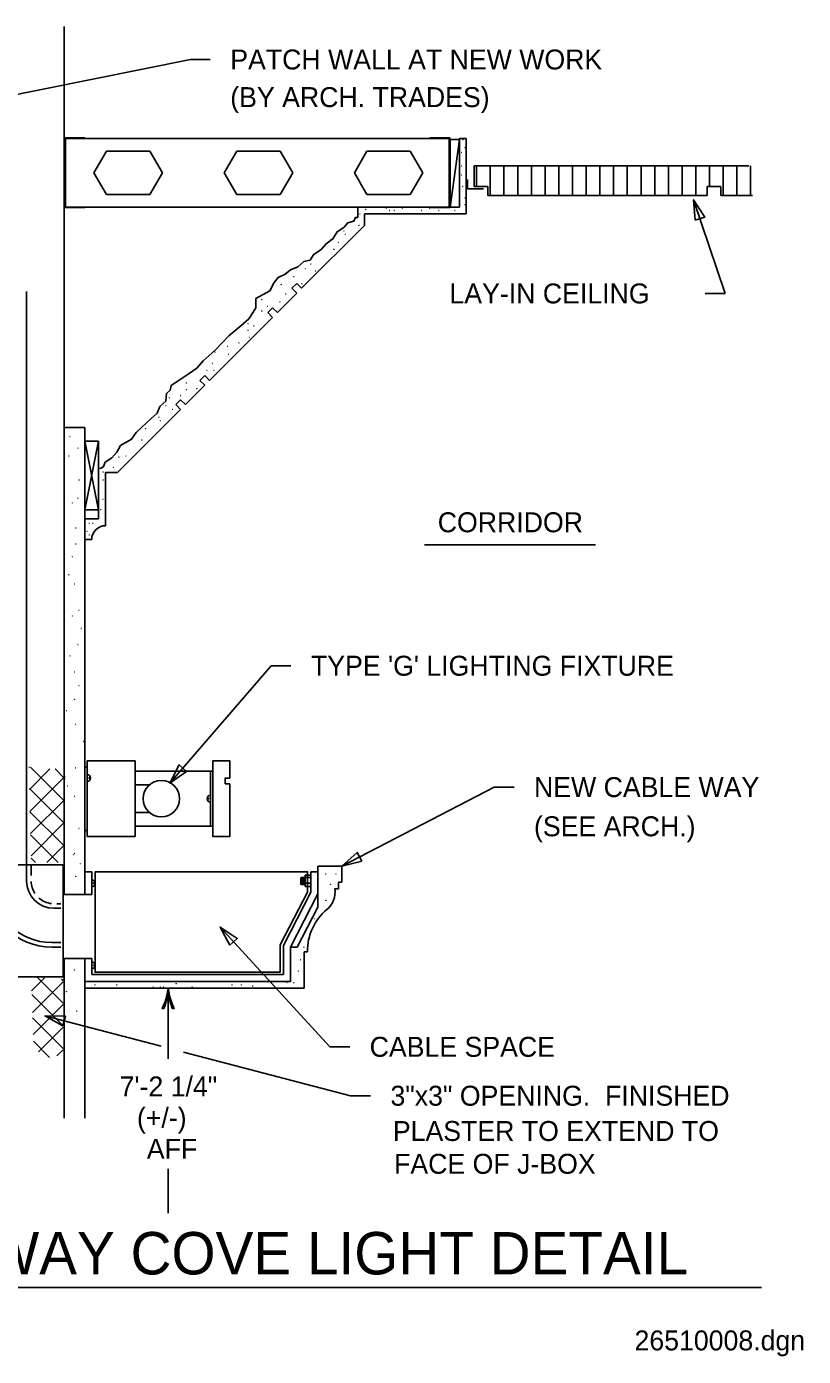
# Model space of a CAD drawing. Extents: x 10124.6 to 10170.9, y 10048.3 to 10092.7.
# Drawn here: x 10144.96 to 10170.93, y 10048.28 to 10092.72 of the extents above; entities that cross this region are included whole.
import ezdxf

# ---------------------------------------------------------------- set-up
doc = ezdxf.new("R2010")
doc.units = 0
for name, color, linetype in [('G-ANNO-TEXT', 7, 'Continuous'), ('G-DETL-LINE', 7, 'Continuous'), ('G-DETL-OTLN', 7, 'Continuous'), ('G-DETL-PATT', 7, 'Continuous')]:
    doc.layers.add(name, color=color, linetype=linetype)

msp = doc.modelspace()

# ---------------------------------------------------------------- linework, layer by layer
at = {"layer": 'G-ANNO-TEXT'}
for p, q in [((10150.437, 10091.623), (10142.463, 10090.023)), ((10151.104, 10091.623), (10150.437, 10091.623)), ((10168.314, 10083.804), (10167.254, 10086.935)), ((10167.647, 10083.804), (10168.314, 10083.804)), ((10158.262, 10075.405), (10163.978, 10075.405)), ((10153.134, 10071.363), (10149.752, 10067.436)), ((10153.8, 10071.363), (10153.134, 10071.363)), ((10160.588, 10067.305), (10155.498, 10064.668)), ((10161.254, 10067.305), (10160.588, 10067.305)), ((10155.095, 10058.626), (10151.432, 10062.631)), ((10149.696, 10058.225), (10149.696, 10060.584)), ((10149.457, 10058.647), (10145.576, 10059.661)), ((10155.79, 10056.992), (10150.212, 10058.45)), ((10155.762, 10058.626), (10155.095, 10058.626)), ((10156.457, 10056.992), (10155.79, 10056.992)), ((10149.696, 10053.063), (10149.696, 10054.553)), ((10126.936, 10050.589), (10169.523, 10050.589))]:
    msp.add_line(p, q, dxfattribs=at)
for points in [[(10167.31, 10086.251), (10167.254, 10086.935), (10167.626, 10086.357)], [(10150.313, 10067.832), (10149.752, 10067.436), (10150.061, 10068.05)], [(10156.167, 10064.827), (10155.498, 10064.668), (10156.013, 10065.123)], [(10151.759, 10062.026), (10151.432, 10062.631), (10152.005, 10062.251)], [(10146.178, 10059.331), (10145.576, 10059.661), (10146.263, 10059.654)]]:
    msp.add_lwpolyline(points, close=True, dxfattribs=at)
msp.add_lwpolyline([(10149.696, 10060.584), (10149.686, 10060.525), (10149.677, 10060.467), (10149.665, 10060.391), (10149.644, 10060.313), (10149.626, 10060.246), (10149.61, 10060.188), (10149.591, 10060.14), (10149.571, 10060.087), (10149.552, 10060.038), (10149.532, 10059.988), (10149.511, 10059.944), (10149.494, 10059.909), (10149.561, 10059.909), (10149.577, 10059.952), (10149.592, 10059.994), (10149.605, 10060.039), (10149.618, 10060.083), (10149.633, 10060.138), (10149.646, 10060.181), (10149.657, 10060.241), (10149.666, 10060.292), (10149.676, 10060.35), (10149.683, 10060.404), (10149.687, 10060.453), (10149.69, 10060.493), (10149.693, 10060.534), (10149.696, 10060.584), (10149.7, 10060.521), (10149.705, 10060.459), (10149.711, 10060.378), (10149.724, 10060.304), (10149.734, 10060.249), (10149.744, 10060.192), (10149.758, 10060.138), (10149.778, 10060.069), (10149.792, 10060.02), (10149.809, 10059.969), (10149.831, 10059.909), (10149.899, 10059.909), (10149.877, 10059.954), (10149.847, 10060.019), (10149.829, 10060.068), (10149.804, 10060.132), (10149.78, 10060.196), (10149.765, 10060.25), (10149.747, 10060.317), (10149.733, 10060.366), (10149.723, 10060.42), (10149.714, 10060.474), (10149.705, 10060.529), (10149.696, 10060.584)], dxfattribs=at)
at = {"layer": 'G-DETL-LINE'}
for p, q in [((10146.223, 10092.722), (10146.223, 10063.714)), ((10146.242, 10086.672), (10146.242, 10089)), ((10146.242, 10089), (10146.91, 10089)), ((10146.261, 10088.981), (10159.086, 10088.981)), ((10146.261, 10088.981), (10146.261, 10086.691)), ((10159.105, 10089), (10158.437, 10089)), ((10159.086, 10088.981), (10159.086, 10086.691)), ((10159.086, 10088.981), (10159.086, 10086.691)), ((10159.105, 10086.672), (10159.105, 10089)), ((10159.124, 10088.943), (10159.429, 10088.943)), ((10159.124, 10086.691), (10159.124, 10088.943)), ((10159.429, 10088.981), (10159.429, 10086.691)), ((10159.429, 10088.981), (10159.658, 10088.981)), ((10159.658, 10088.981), (10159.658, 10086.462)), ((10147.215, 10087.836), (10147.635, 10088.561)), ((10147.635, 10088.561), (10149.086, 10088.561)), ((10149.086, 10088.561), (10149.505, 10087.836)), ((10151.567, 10087.836), (10151.986, 10088.561)), ((10151.986, 10088.561), (10153.437, 10088.561)), ((10153.437, 10088.561), (10153.857, 10087.836)), ((10155.918, 10087.836), (10156.338, 10088.561)), ((10156.338, 10088.561), (10157.788, 10088.561)), ((10157.788, 10088.561), (10158.208, 10087.836)), ((10159.925, 10087.378), (10159.925, 10088.065)), ((10159.925, 10088.065), (10160.383, 10088.065)), ((10160.383, 10088.065), (10169.105, 10088.065)), ((10147.635, 10087.111), (10147.215, 10087.836)), ((10149.505, 10087.836), (10149.086, 10087.111)), ((10151.986, 10087.111), (10151.567, 10087.836)), ((10153.857, 10087.836), (10153.437, 10087.111)), ((10156.338, 10087.111), (10155.918, 10087.836)), ((10158.208, 10087.836), (10157.788, 10087.111)), ((10159.696, 10087.607), (10159.696, 10087.302)), ((10147.635, 10087.111), (10149.086, 10087.111)), ((10151.986, 10087.111), (10153.437, 10087.111)), ((10156.338, 10087.111), (10157.788, 10087.111)), ((10159.696, 10087.302), (10160.231, 10087.302)), ((10159.925, 10087.378), (10160.383, 10087.378)), ((10160.383, 10087.378), (10160.383, 10087.073)), ((10167.712, 10087.073), (10167.712, 10087.378)), ((10167.712, 10087.378), (10168.17, 10087.378)), ((10168.17, 10087.378), (10168.17, 10087.073)), ((10146.242, 10086.672), (10146.91, 10086.672)), ((10159.086, 10086.691), (10146.261, 10086.691)), ((10156.032, 10086.691), (10156.032, 10086.347)), ((10159.429, 10086.691), (10156.261, 10086.691)), ((10159.105, 10086.672), (10158.437, 10086.672)), ((10159.429, 10086.691), (10159.124, 10086.691)), ((10160.383, 10087.073), (10167.712, 10087.073)), ((10168.17, 10087.073), (10169.22, 10087.073)), ((10159.658, 10086.462), (10156.261, 10086.462)), ((10156.261, 10086.462), (10156.261, 10086.08)), ((10156.261, 10086.08), (10154.156, 10083.975)), ((10153.994, 10084.137), (10153.832, 10083.975)), ((10154.156, 10083.975), (10153.994, 10084.137)), ((10153.994, 10083.813), (10153.346, 10083.165)), ((10153.832, 10083.975), (10153.994, 10083.813)), ((10153.185, 10083.327), (10153.023, 10083.165)), ((10153.023, 10083.165), (10153.185, 10083.004)), ((10153.346, 10083.165), (10153.185, 10083.327)), ((10153.185, 10083.004), (10151.079, 10080.898)), ((10150.917, 10081.06), (10150.756, 10080.898)), ((10150.756, 10080.898), (10150.917, 10080.736)), ((10151.079, 10080.898), (10150.917, 10081.06)), ((10150.917, 10080.736), (10150.27, 10080.089)), ((10150.108, 10080.251), (10149.946, 10080.089)), ((10149.946, 10080.089), (10150.108, 10079.927)), ((10150.27, 10080.089), (10150.108, 10080.251)), ((10150.108, 10079.927), (10148.003, 10077.822)), ((10146.223, 10079.325), (10146.91, 10079.325)), ((10146.91, 10079.325), (10146.91, 10063.714)), ((10146.91, 10078.866), (10147.368, 10078.866)), ((10147.368, 10078.866), (10147.368, 10076.576)), ((10148.003, 10077.822), (10147.597, 10077.822)), ((10147.597, 10077.822), (10147.597, 10076.042)), ((10147.368, 10076.576), (10146.91, 10076.576)), ((10147.368, 10076.576), (10147.368, 10076.271)), ((10147.368, 10076.271), (10146.91, 10076.271)), ((10147.139, 10075.584), (10146.91, 10075.584)), ((10146.91, 10067.989), (10146.986, 10067.989)), ((10147.044, 10067.6), (10147.044, 10067.614)), ((10147.101, 10067.614), (10147.044, 10067.614)), ((10147.101, 10067.6), (10147.044, 10067.6)), ((10150.994, 10066.927), (10151.051, 10066.927)), ((10150.994, 10066.913), (10151.051, 10066.913)), ((10151.051, 10066.913), (10151.051, 10066.927)), ((10146.91, 10065.851), (10146.986, 10065.851)), ((10147.139, 10064.477), (10146.91, 10064.477)), ((10147.139, 10063.714), (10147.139, 10064.477)), ((10154.467, 10064.477), (10154.467, 10063.795)), ((10154.696, 10064.477), (10154.467, 10064.477)), ((10154.696, 10064.668), (10154.696, 10063.294)), ((10154.696, 10064.668), (10155.498, 10064.668)), ((10155.498, 10064.668), (10155.498, 10064.134)), ((10147.254, 10064.103), (10147.196, 10064.103)), ((10147.196, 10064.088), (10147.196, 10064.103)), ((10147.254, 10064.088), (10147.196, 10064.088)), ((10154.143, 10064.286), (10154.123, 10064.259)), ((10154.143, 10064.057), (10154.123, 10064.085)), ((10154.124, 10064.259), (10154.124, 10064.084)), ((10154.277, 10064.286), (10154.143, 10064.286)), ((10154.143, 10064.286), (10154.143, 10064.057)), ((10154.143, 10064.057), (10154.277, 10064.057)), ((10154.181, 10064.286), (10154.181, 10064.057)), ((10154.219, 10064.286), (10154.219, 10064.057)), ((10154.257, 10064.286), (10154.257, 10064.057)), ((10154.467, 10064.363), (10154.277, 10064.363)), ((10154.277, 10064.363), (10154.277, 10063.981)), ((10154.277, 10064.286), (10154.467, 10064.286)), ((10154.277, 10064.095), (10154.467, 10064.095)), ((10155.498, 10064.134), (10155.383, 10064.134)), ((10155.383, 10064.134), (10155.383, 10063.905)), ((10146.223, 10063.714), (10147.139, 10063.714)), ((10153.551, 10062.013), (10154.467, 10063.795)), ((10153.78, 10061.958), (10154.696, 10063.739)), ((10154.277, 10063.981), (10154.467, 10063.981)), ((10155.383, 10063.905), (10155.255, 10063.905)), ((10154.009, 10061.958), (10154.696, 10063.294)), ((10153.551, 10061.042), (10153.551, 10062.013)), ((10153.78, 10060.813), (10153.78, 10061.958)), ((10153.78, 10061.958), (10154.009, 10061.958)), ((10154.238, 10060.584), (10154.238, 10061.805)), ((10154.238, 10061.805), (10154.353, 10061.805)), ((10146.223, 10061.576), (10147.139, 10061.576)), ((10146.223, 10061.576), (10146.223, 10056.24)), ((10146.91, 10061.576), (10146.91, 10056.24)), ((10147.139, 10061.042), (10147.139, 10061.576)), ((10147.196, 10061.34), (10147.196, 10061.354)), ((10147.254, 10061.354), (10147.196, 10061.354)), ((10147.254, 10061.34), (10147.196, 10061.34)), ((10147.139, 10061.042), (10153.551, 10061.042)), ((10146.91, 10060.813), (10153.78, 10060.813)), ((10146.91, 10060.584), (10154.238, 10060.584))]:
    msp.add_line(p, q, dxfattribs=at)
for points in [[(10156.032, 10086.347), (10155.956, 10086.347), (10155.902, 10086.219), (10155.699, 10086.169), (10155.57, 10086.011), (10155.343, 10085.867), (10155.199, 10085.625), (10154.972, 10085.467), (10154.819, 10085.279), (10154.556, 10085.095), (10154.438, 10084.917), (10154.225, 10084.868), (10154.032, 10084.69), (10153.781, 10084.591), (10153.603, 10084.453), (10153.37, 10084.339), (10153.237, 10084.171), (10153.098, 10083.893), (10152.625, 10083.638), (10152.62, 10083.321), (10152.536, 10083.182), (10152.396, 10082.952), (10152.121, 10082.723), (10151.718, 10082.388), (10151.266, 10081.903), (10150.866, 10081.557), (10150.658, 10081.304), (10150.397, 10081.129), (10150.025, 10080.88), (10149.798, 10080.727), (10149.759, 10080.575), (10149.636, 10080.461), (10149.616, 10080.199), (10149.418, 10080.031), (10149.329, 10079.803), (10149.116, 10079.61), (10148.974, 10079.482), (10148.623, 10079.162), (10148.465, 10078.929), (10148.104, 10078.721), (10147.981, 10078.498), (10147.808, 10078.307), (10147.585, 10078.168), (10147.536, 10078.015), (10147.452, 10077.96), (10147.387, 10077.95)], [(10151.185, 10068.179), (10151.757, 10068.179), (10151.757, 10067.607)], [(10151.757, 10067.416), (10151.757, 10065.66), (10151.185, 10065.66), (10151.185, 10068.179)], [(10151.757, 10067.607), (10151.605, 10067.607), (10151.605, 10067.416), (10151.757, 10067.416)], [(10145.116, 10064.706), (10145.116, 10064.352)], [(10145.978, 10063.408), (10146.109, 10063.408)], [(10145.803, 10061.958), (10146.109, 10061.958)]]:
    msp.add_lwpolyline(points, dxfattribs=at)
for centre, radius, start, end in [((10147.597, 10075.584), 0.458, 90, 180), ((10146.986, 10067.607), 0.115, 3.5833, 90), ((10146.986, 10067.607), 0.115, 270, 356.4167), ((10151.109, 10066.92), 0.115, 90, 176.4167), ((10151.109, 10066.92), 0.115, 183.5833, 270), ((10145.803, 10064.095), 2.137, 180, 270), ((10145.879, 10064.172), 0.763, 181.4512, 213.4452), ((10147.139, 10064.095), 0.115, 3.5833, 90), ((10147.139, 10064.095), 0.115, 270, 356.4167), ((10145.879, 10064.172), 0.763, 228.9095, 264.0008), ((10154.53, 10063.79), 0.742, 309.4676, 8.8818), ((10156.134, 10061.842), 1.782, 129.4676, 181.1787), ((10147.139, 10061.347), 0.115, 3.5833, 90), ((10147.139, 10061.347), 0.115, 270, 356.4167)]:
    msp.add_arc(centre, radius, start, end, dxfattribs=at)
at = {"layer": 'G-DETL-OTLN'}
for p, q in [((10144.963, 10083.867), (10144.963, 10064.172)), ((10151.185, 10067.836), (10148.589, 10067.836)), ((10151.109, 10066.004), (10151.109, 10067.836)), ((10148.589, 10067.378), (10149.047, 10067.378)), ((10148.589, 10066.462), (10149.047, 10066.462)), ((10148.589, 10066.004), (10151.185, 10066.004)), ((10145.879, 10063.256), (10146.109, 10063.256)), ((10145.803, 10062.111), (10146.109, 10062.111))]:
    msp.add_line(p, q, dxfattribs=at)
for points in [[(10146.986, 10065.66), (10146.986, 10068.179), (10148.589, 10068.179), (10148.589, 10065.66), (10146.986, 10065.66)], [(10146.185, 10064.706), (10142.521, 10064.706), (10142.521, 10060.966), (10146.185, 10060.966), (10146.185, 10064.706)], [(10147.254, 10064.477), (10147.254, 10061.118), (10153.437, 10061.118), (10153.437, 10062.034), (10154.353, 10063.79), (10154.353, 10064.477), (10147.254, 10064.477)]]:
    msp.add_lwpolyline(points, dxfattribs=at)
msp.add_circle((10149.467, 10066.92), 0.611, dxfattribs=at)
for centre, radius in [((10145.803, 10064.095), 1.985), ((10145.879, 10064.172), 0.916)]:
    msp.add_arc(centre, radius, 180, 270, dxfattribs=at)
at = {"layer": 'G-DETL-PATT'}
for p, q in [((10159.429, 10088.943), (10159.124, 10086.691)), ((10160.002, 10087.378), (10160.002, 10088.065)), ((10160.46, 10087.073), (10160.46, 10088.065)), ((10160.918, 10087.073), (10160.918, 10088.065)), ((10161.376, 10087.073), (10161.376, 10088.065)), ((10161.834, 10087.073), (10161.834, 10088.065)), ((10162.292, 10087.073), (10162.292, 10088.065)), ((10162.75, 10087.073), (10162.75, 10088.065)), ((10163.208, 10087.073), (10163.208, 10088.065)), ((10163.666, 10087.073), (10163.666, 10088.065)), ((10164.124, 10087.073), (10164.124, 10088.065)), ((10164.582, 10087.073), (10164.582, 10088.065)), ((10165.04, 10087.073), (10165.04, 10088.065)), ((10165.498, 10087.073), (10165.498, 10088.065)), ((10165.956, 10087.073), (10165.956, 10088.065)), ((10166.414, 10087.073), (10166.414, 10088.065)), ((10166.872, 10087.073), (10166.872, 10088.065)), ((10167.33, 10087.073), (10167.33, 10088.065)), ((10167.788, 10087.378), (10167.788, 10088.065)), ((10168.246, 10087.073), (10168.246, 10088.065)), ((10168.704, 10087.073), (10168.704, 10088.065)), ((10169.162, 10087.073), (10169.162, 10088.065)), ((10147.368, 10076.576), (10146.91, 10078.866)), ((10147.368, 10078.866), (10146.91, 10076.576)), ((10147.368, 10077.95), (10147.368, 10077.912)), ((10147.368, 10077.912), (10147.368, 10077.95)), ((10145.04, 10067.966), (10145.059, 10067.985)), ((10145.058, 10067.228), (10145.742, 10067.912)), ((10145.075, 10066.49), (10146.255, 10067.67)), ((10146.235, 10066.836), (10145.093, 10067.978)), ((10146.253, 10067.574), (10145.915, 10067.912)), ((10146.217, 10066.099), (10145.057, 10067.258)), ((10145.093, 10065.752), (10146.236, 10066.895)), ((10146.199, 10065.361), (10145.076, 10066.484)), ((10145.111, 10065.014), (10146.217, 10066.12)), ((10146.022, 10064.782), (10145.094, 10065.71)), ((10145.635, 10064.782), (10146.199, 10065.346)), ((10145.266, 10064.782), (10145.112, 10064.936)), ((10145.132, 10060.501), (10145.565, 10060.934)), ((10146.185, 10060.085), (10145.319, 10060.951)), ((10146.185, 10060.841), (10146.133, 10060.893)), ((10145.157, 10059.77), (10146.185, 10060.798)), ((10146.185, 10059.33), (10145.136, 10060.378)), ((10145.183, 10059.04), (10146.185, 10060.042)), ((10146.185, 10058.574), (10145.163, 10059.595)), ((10145.359, 10058.461), (10146.185, 10059.287)), ((10145.733, 10058.27), (10145.19, 10058.813)), ((10145.978, 10058.324), (10146.185, 10058.531))]:
    msp.add_line(p, q, dxfattribs=at)
for centre in [(10159.544, 10088.943), (10159.506, 10088.523), (10159.62, 10088.676), (10159.506, 10088.065), (10159.506, 10087.76), (10159.544, 10087.378), (10159.62, 10086.996), (10159.62, 10086.767), (10156.109, 10086.462), (10156.299, 10086.615), (10156.986, 10086.653), (10157.101, 10086.576), (10157.254, 10086.576), (10157.521, 10086.653), (10157.826, 10086.462), (10158.17, 10086.576), (10158.437, 10086.653), (10158.742, 10086.576), (10159.277, 10086.576), (10155.574, 10085.889), (10156.07, 10086.08), (10155.116, 10085.584), (10155.383, 10085.508), (10155.612, 10085.775), (10155.231, 10085.279), (10154.277, 10084.63), (10154.467, 10084.783), (10154.62, 10084.554), (10153.475, 10084.096), (10153.895, 10084.363), (10154.162, 10084.134), (10152.826, 10083.599), (10153.628, 10083.79), (10152.826, 10083.218), (10153.017, 10083.37), (10153.437, 10083.523), (10152.368, 10082.798), (10152.559, 10082.721), (10152.368, 10082.569), (10152.406, 10082.34), (10151.261, 10081.844), (10151.681, 10082.034), (10152.063, 10082.149), (10151.185, 10081.462), (10151.719, 10081.767), (10150.994, 10081.233), (10151.223, 10081.233), (10150.307, 10080.813), (10150.307, 10080.584), (10150.651, 10080.622), (10149.62, 10080.05), (10149.734, 10080.317), (10150.116, 10080.393), (10149.391, 10079.668), (10149.849, 10079.935), (10148.933, 10079.286), (10149.429, 10079.554), (10146.414, 10079.019), (10148.818, 10078.905), (10146.376, 10078.37), (10146.681, 10078.637), (10148.055, 10078.332), (10148.284, 10078.37), (10147.521, 10077.836), (10147.864, 10077.989), (10146.719, 10077.569), (10147.521, 10077.569), (10146.681, 10076.958), (10147.521, 10076.92), (10146.49, 10076.805), (10147.444, 10076.576), (10147.063, 10076.118), (10147.177, 10076.118), (10146.605, 10075.966), (10146.986, 10075.851), (10147.063, 10075.737), (10146.605, 10075.431), (10146.49, 10075.011), (10146.376, 10074.401), (10146.567, 10074.095), (10146.49, 10073.027), (10146.719, 10073.218), (10146.796, 10072.607), (10146.681, 10072.073), (10146.414, 10071.691), (10146.567, 10071.156), (10146.719, 10070.698), (10146.567, 10070.24), (10146.299, 10069.859), (10146.605, 10069.401), (10146.872, 10068.828), (10146.605, 10067.95), (10146.338, 10067.34), (10146.567, 10066.996), (10146.719, 10065.927), (10146.528, 10065.05), (10146.567, 10065.088), (10146.757, 10064.744), (10146.605, 10064.324), (10154.964, 10064.401), (10155.116, 10064.057), (10155.307, 10064.401), (10154.964, 10063.523), (10154.582, 10062.912), (10154.238, 10061.958), (10154.124, 10061.538), (10146.567, 10061.195), (10154.048, 10061.156), (10146.299, 10060.469), (10147.254, 10060.698), (10147.979, 10060.698), (10149.2, 10060.622), (10149.429, 10060.622), (10149.544, 10060.622), (10149.963, 10060.737), (10150.498, 10060.622), (10151.834, 10060.698), (10152.139, 10060.698), (10152.521, 10060.66), (10153.666, 10060.775), (10153.895, 10060.775), (10146.643, 10059.821)]:
    msp.add_circle(centre, 0.00119, dxfattribs=at)

# ---------------------------------------------------------------- texts
at = {"layer": 'G-ANNO-TEXT'}
for s, height, p in [('PATCH WALL AT NEW WORK', 0.66667, (10151.77, 10091.289)), ('(BY ARCH. TRADES)', 0.66667, (10151.77, 10090.031)), ('LAY-IN CEILING', 0.66667, (10159.096, 10083.47)), ('CORRIDOR ', 0.6667, (10158.704, 10075.823)), ("TYPE 'G' LIGHTING FIXTURE", 0.66667, (10154.467, 10071.029)), ('NEW CABLE WAY', 0.66667, (10161.921, 10066.972)), ('(SEE ARCH.)', 0.66667, (10161.921, 10065.663)), ('CABLE SPACE', 0.66667, (10156.429, 10058.293)), ('7\'-2 1/4"', 0.6667, (10148.072, 10056.969)), ('3"x3" OPENING.  FINISHED', 0.66667, (10157.124, 10056.659)), ('(+/-)', 0.6667, (10148.652, 10055.927)), ('PLASTER TO EXTEND TO ', 0.66667, (10157.204, 10055.481)), ('AFF', 0.6667, (10148.982, 10054.885)), ('FACE OF J-BOX', 0.66667, (10157.245, 10054.384)), ('CABLE WAY/HALLWAY COVE LIGHT DETAIL', 1.41667, (10127.277, 10051.021)), ('26510008.dgn', 0.66667, (10165.281, 10048.482))]:
    msp.add_text(s, height=height, dxfattribs=at).set_placement(p)

doc.saveas('drawing.dxf')
